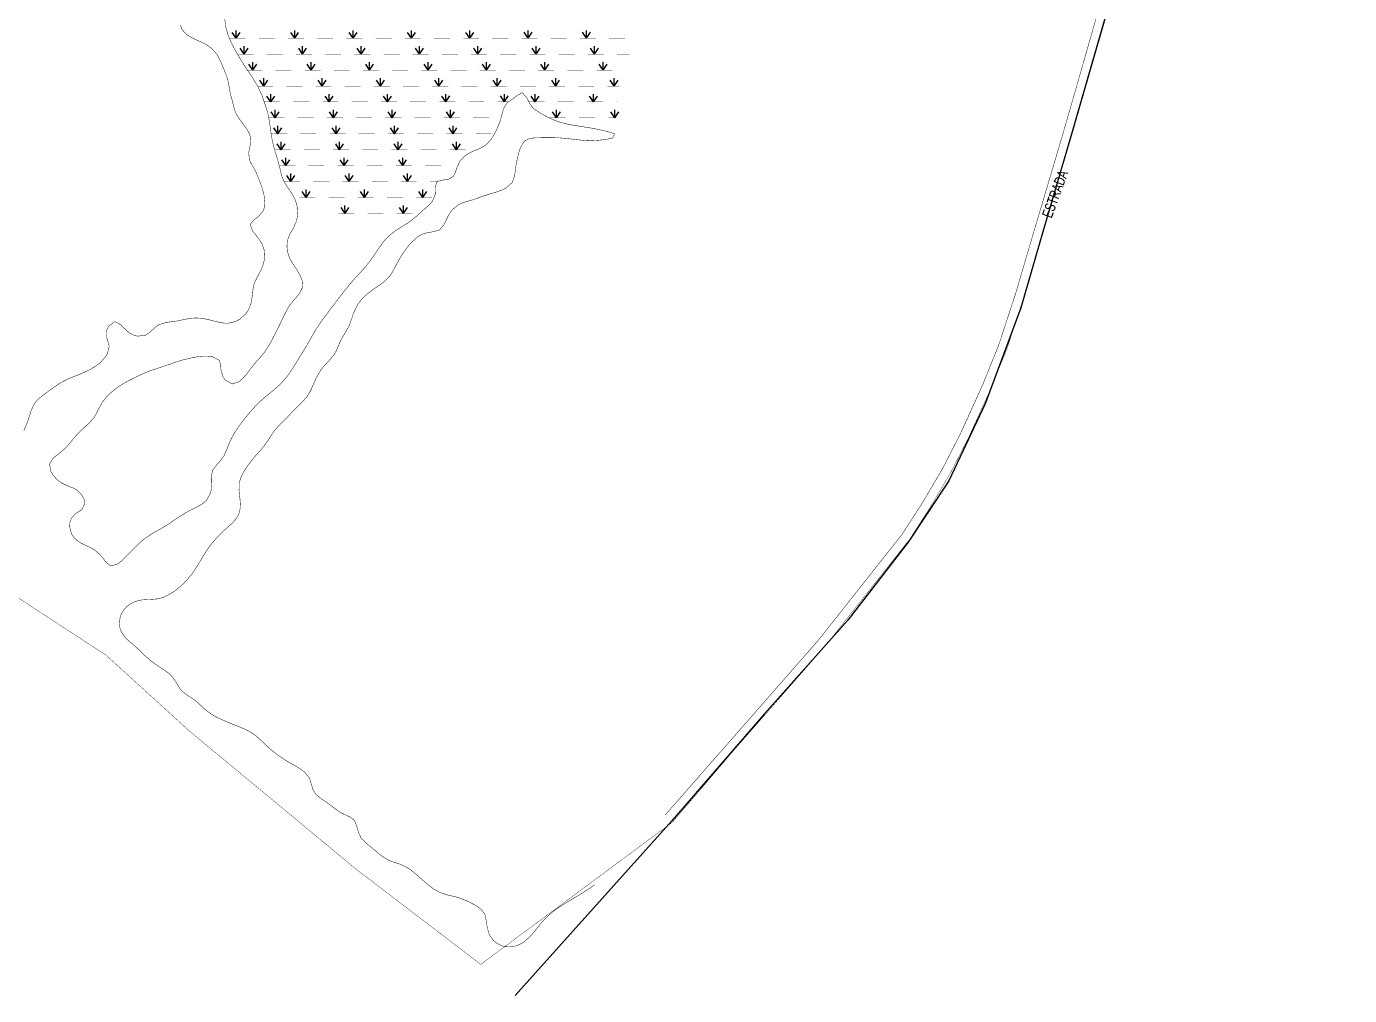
# Model space of a CAD drawing. Extents: x 205150 to 206910, y 4858726 to 4860849.
# Drawn here: x 206411.2 to 206909.9, y 4858725.7 to 4859091 of the extents above; entities that cross this region are included whole.
import ezdxf

# ---------------------------------------------------------------- set-up
doc = ezdxf.new("R2010")
doc.units = 0
doc.header["$LTSCALE"] = 1.5
doc.header["$MEASUREMENT"] = 0
for name, color, linetype in [('HD-ALAGADO-BREJO', 170, 'CONTINUOUS'), ('HD-CURSO-PERENE', 170, 'CONTINUOUS'), ('LM-LIM-SETOR-FISCAL', 7, 'CONTINUOUS'), ('SV-EIXO-ROD-ESTR', 7, 'CONTINUOUS'), ('SV-EST-MUNIC-PAV', 20, 'CONTINUOUS'), ('SV-TXT-MUNIC-PAV', 20, 'CONTINUOUS')]:
    doc.layers.add(name, color=color, linetype=linetype)
doc.styles.add('ARIAL', font='ARIAL.TTF')
doc.linetypes.add('Limite', pattern='A,20,-3,[130,ltypeshp.shx,S=6.35,R=0,X=0,Y=0],-3,20', length=46)

# ---------------------------------------------------------------- blocks, each defined once
blk = doc.blocks.new('*X4')
at = {"layer": 'HD-ALAGADO-BREJO', "const_width": 0.13}
for points in [[(206487.827438, 4859086.505369), (206488.827438, 4859086.505406)], [(206488.827438, 4859086.505406), (206493.827438, 4859086.505594)], [(206498.827438, 4859086.505781), (206504.827438, 4859086.506007)], [(206509.827438, 4859086.506194), (206510.827438, 4859086.506232)], [(206510.827438, 4859086.506232), (206515.827438, 4859086.50642)], [(206520.827438, 4859086.506607), (206526.827438, 4859086.506833)], [(206531.827438, 4859086.50702), (206532.827438, 4859086.507058)], [(206532.827438, 4859086.507058), (206537.827438, 4859086.507246)], [(206542.827438, 4859086.507433), (206548.827438, 4859086.507659)], [(206553.827438, 4859086.507846), (206554.827438, 4859086.507884)], [(206554.827438, 4859086.507884), (206559.827438, 4859086.508071)], [(206564.827438, 4859086.508259), (206570.827438, 4859086.508484)], [(206575.827438, 4859086.508672), (206576.827438, 4859086.50871)], [(206576.827438, 4859086.50871), (206581.827438, 4859086.508897)], [(206586.827438, 4859086.509085), (206592.827438, 4859086.50931)], [(206597.827438, 4859086.509498), (206598.827438, 4859086.509536)], [(206598.827438, 4859086.509536), (206603.827438, 4859086.509723)], [(206608.827438, 4859086.509911), (206614.827438, 4859086.510136)], [(206619.827438, 4859086.510324), (206620.827438, 4859086.510361)], [(206620.827438, 4859086.510361), (206625.827438, 4859086.510549)], [(206630.827438, 4859086.510737), (206636.827438, 4859086.510962)], [(206490.834495, 4859080.505366), (206491.834495, 4859080.505404)], [(206491.834495, 4859080.505404), (206496.834495, 4859080.505594)], [(206501.834495, 4859080.505785), (206507.834495, 4859080.506014)], [(206512.834495, 4859080.506205), (206513.834495, 4859080.506243)], [(206513.834495, 4859080.506243), (206518.834495, 4859080.506433)], [(206523.834495, 4859080.506624), (206529.834495, 4859080.506853)], [(206534.834495, 4859080.507044), (206535.834495, 4859080.507082)], [(206535.834495, 4859080.507082), (206540.834495, 4859080.507272)], [(206545.834495, 4859080.507463), (206551.834495, 4859080.507692)], [(206556.834495, 4859080.507883), (206557.834495, 4859080.507921)], [(206557.834495, 4859080.507921), (206562.834495, 4859080.508111)], [(206567.834495, 4859080.508302), (206573.834495, 4859080.508531)], [(206578.834495, 4859080.508721), (206579.834495, 4859080.50876)], [(206579.834495, 4859080.50876), (206584.834495, 4859080.50895)], [(206589.834495, 4859080.509141), (206595.834495, 4859080.50937)], [(206600.834495, 4859080.50956), (206601.834495, 4859080.509599)], [(206601.834495, 4859080.509599), (206606.834495, 4859080.509789)], [(206611.834495, 4859080.50998), (206617.834495, 4859080.510209)], [(206622.834495, 4859080.510399), (206623.834495, 4859080.510438)], [(206623.834495, 4859080.510438), (206628.834495, 4859080.510628)], [(206633.834495, 4859080.510819), (206637.834495, 4859080.510971)], [(206637.834495, 4859080.510971), (206638.519191, 4859080.506842)], [(206494.087235, 4859074.505365), (206495.087235, 4859074.505404)], [(206495.087235, 4859074.505404), (206500.087235, 4859074.505598)], [(206505.087235, 4859074.505792), (206511.087235, 4859074.506025)], [(206516.087235, 4859074.506219), (206517.087235, 4859074.506257)], [(206517.087235, 4859074.506257), (206522.087235, 4859074.506451)], [(206527.087235, 4859074.506645), (206533.087235, 4859074.506878)], [(206538.087235, 4859074.507072), (206539.087235, 4859074.507111)], [(206539.087235, 4859074.507111), (206544.087235, 4859074.507305)], [(206549.087235, 4859074.507499), (206555.087235, 4859074.507732)], [(206560.087235, 4859074.507925), (206561.087235, 4859074.507964)], [(206561.087235, 4859074.507964), (206566.087235, 4859074.508158)], [(206571.087235, 4859074.508352), (206577.087235, 4859074.508585)], [(206582.087235, 4859074.508779), (206583.087235, 4859074.508818)], [(206583.087235, 4859074.508818), (206588.087235, 4859074.509012)], [(206593.087235, 4859074.509206), (206599.087235, 4859074.509438)], [(206604.087235, 4859074.509632), (206605.087235, 4859074.509671)], [(206605.087235, 4859074.509671), (206610.087235, 4859074.509865)], [(206615.087235, 4859074.510059), (206621.087235, 4859074.510292)], [(206626.087235, 4859074.510486), (206627.087235, 4859074.510525)], [(206627.087235, 4859074.510525), (206632.087235, 4859074.510719)], [(206498.192376, 4859068.505373), (206499.192376, 4859068.505413)], [(206499.192376, 4859068.505413), (206504.192376, 4859068.505611)], [(206509.192376, 4859068.505808), (206515.192376, 4859068.506046)], [(206520.192376, 4859068.506244), (206521.192376, 4859068.506283)], [(206521.192376, 4859068.506283), (206526.192376, 4859068.506481)], [(206531.192376, 4859068.506679), (206537.192376, 4859068.506916)], [(206542.192376, 4859068.507114), (206543.192376, 4859068.507153)], [(206543.192376, 4859068.507153), (206548.192376, 4859068.507351)], [(206553.192376, 4859068.507549), (206559.192376, 4859068.507786)], [(206564.192376, 4859068.507984), (206565.192376, 4859068.508024)], [(206565.192376, 4859068.508024), (206570.192376, 4859068.508222)], [(206575.192376, 4859068.508419), (206581.192376, 4859068.508657)], [(206586.192376, 4859068.508855), (206587.192376, 4859068.508894)], [(206587.192376, 4859068.508894), (206592.192376, 4859068.509092)], [(206597.192376, 4859068.50929), (206603.192376, 4859068.509527)], [(206608.192376, 4859068.509725), (206609.192376, 4859068.509765)], [(206609.192376, 4859068.509765), (206614.192376, 4859068.509962)], [(206619.192376, 4859068.51016), (206625.192376, 4859068.510398)], [(206630.192376, 4859068.510595), (206631.192376, 4859068.510635)], [(206631.192376, 4859068.510635), (206634.192376, 4859068.510754)], [(206634.192376, 4859068.510754), (206634.697458, 4859068.506738)], [(206500.842802, 4859062.505367), (206501.842802, 4859062.505414)], [(206501.842802, 4859062.505414), (206506.842802, 4859062.505653)], [(206511.842802, 4859062.505892), (206517.842802, 4859062.506178)], [(206522.842802, 4859062.506417), (206523.842802, 4859062.506464)], [(206523.842802, 4859062.506464), (206528.842802, 4859062.506703)], [(206533.842802, 4859062.506942), (206539.842802, 4859062.507228)], [(206544.842802, 4859062.507467), (206545.842802, 4859062.507514)], [(206545.842802, 4859062.507514), (206550.842802, 4859062.507753)], [(206555.842802, 4859062.507992), (206561.842802, 4859062.508278)], [(206566.842802, 4859062.508517), (206567.842802, 4859062.508564)], [(206567.842802, 4859062.508564), (206572.842802, 4859062.508803)], [(206577.842802, 4859062.509042), (206583.842802, 4859062.509328)], [(206588.842802, 4859062.509567), (206589.842802, 4859062.509614)], [(206589.842802, 4859062.509614), (206591.842802, 4859062.50971)], [(206591.842802, 4859062.50971), (206592.678115, 4859062.506285)], [(206600.479517, 4859062.506363), (206601.479517, 4859062.506441)], [(206601.479517, 4859062.506441), (206606.479517, 4859062.506833)], [(206611.479517, 4859062.507224), (206617.479517, 4859062.507694)], [(206622.479517, 4859062.508086), (206623.479517, 4859062.508164)], [(206623.479517, 4859062.508164), (206628.479517, 4859062.508555)], [(206633.479517, 4859062.508947), (206633.64586, 4859062.506695)], [(206502.507578, 4859056.50535), (206503.507578, 4859056.505399)], [(206503.507578, 4859056.505399), (206508.507578, 4859056.505643)], [(206513.507578, 4859056.505887), (206519.507578, 4859056.50618)], [(206524.507578, 4859056.506424), (206525.507578, 4859056.506473)], [(206525.507578, 4859056.506473), (206530.507578, 4859056.506717)], [(206535.507578, 4859056.506961), (206541.507578, 4859056.507253)], [(206546.507578, 4859056.507497), (206547.507578, 4859056.507546)], [(206547.507578, 4859056.507546), (206552.507578, 4859056.50779)], [(206557.507578, 4859056.508034), (206563.507578, 4859056.508327)], [(206568.507578, 4859056.508571), (206569.507578, 4859056.50862)], [(206569.507578, 4859056.50862), (206574.507578, 4859056.508864)], [(206579.507578, 4859056.509108), (206585.507578, 4859056.5094)], [(206608.476342, 4859056.50641), (206609.476342, 4859056.5065)], [(206609.476342, 4859056.5065), (206614.476342, 4859056.506949)], [(206619.476341, 4859056.507398), (206625.476341, 4859056.507937)], [(206630.476341, 4859056.508386), (206631.476341, 4859056.508475)], [(206631.476341, 4859056.508475), (206633.476341, 4859056.508655)], [(206633.476341, 4859056.508655), (206633.591013, 4859056.506661)], [(206503.499907, 4859050.505327), (206504.499907, 4859050.505377)], [(206504.499907, 4859050.505377), (206509.499907, 4859050.505626)], [(206514.499907, 4859050.505875), (206520.499907, 4859050.506174)], [(206525.499907, 4859050.506422), (206526.499907, 4859050.506472)], [(206526.499907, 4859050.506472), (206531.499907, 4859050.506721)], [(206536.499907, 4859050.50697), (206542.499907, 4859050.507269)], [(206547.499907, 4859050.507518), (206548.499907, 4859050.507567)], [(206548.499907, 4859050.507567), (206553.499907, 4859050.507816)], [(206558.499907, 4859050.508065), (206564.499907, 4859050.508364)], [(206569.499907, 4859050.508613), (206570.499907, 4859050.508663)], [(206570.499907, 4859050.508663), (206575.499907, 4859050.508912)], [(206580.499907, 4859050.509161), (206586.499907, 4859050.509459)], [(206504.780304, 4859044.505307), (206505.780304, 4859044.50536)], [(206505.780304, 4859044.50536), (206510.780304, 4859044.505624)], [(206515.780304, 4859044.505887), (206521.780304, 4859044.506204)], [(206526.780304, 4859044.506468), (206527.780304, 4859044.506521)], [(206527.780304, 4859044.506521), (206532.780304, 4859044.506784)], [(206537.780304, 4859044.507048), (206543.780304, 4859044.507365)], [(206548.780304, 4859044.507629), (206549.780304, 4859044.507681)], [(206549.780304, 4859044.507681), (206554.780304, 4859044.507945)], [(206559.780303, 4859044.508209), (206565.780303, 4859044.508526)], [(206570.780303, 4859044.508789), (206571.780303, 4859044.508842)], [(206571.780303, 4859044.508842), (206576.780303, 4859044.509106)], [(206506.527485, 4859038.505292), (206507.527485, 4859038.505348)], [(206507.527485, 4859038.505348), (206512.527485, 4859038.505629)], [(206517.527485, 4859038.50591), (206523.527485, 4859038.506247)], [(206528.527485, 4859038.506528), (206529.527485, 4859038.506584)], [(206529.527485, 4859038.506584), (206534.527485, 4859038.506865)], [(206539.527485, 4859038.507146), (206545.527485, 4859038.507483)], [(206550.527485, 4859038.507764), (206551.527485, 4859038.50782)], [(206551.527485, 4859038.50782), (206556.527485, 4859038.508101)], [(206561.527485, 4859038.508382), (206567.527485, 4859038.508719)], [(206508.332912, 4859032.505277), (206509.332912, 4859032.505336)], [(206509.332912, 4859032.505336), (206514.332912, 4859032.505635)], [(206519.332912, 4859032.505933), (206525.332912, 4859032.506292)], [(206530.332912, 4859032.50659), (206531.332912, 4859032.50665)], [(206531.332912, 4859032.50665), (206536.332912, 4859032.506949)], [(206541.332912, 4859032.507247), (206547.332912, 4859032.507606)], [(206552.332912, 4859032.507904), (206553.332912, 4859032.507964)], [(206553.332912, 4859032.507964), (206558.332912, 4859032.508262)], [(206563.332912, 4859032.508561), (206565.332912, 4859032.50868)], [(206565.332912, 4859032.50868), (206566.034709, 4859032.505854)], [(206514.122969, 4859026.505301), (206515.122969, 4859026.505365)], [(206515.122969, 4859026.505365), (206520.122969, 4859026.505684)], [(206525.122969, 4859026.506003), (206531.122969, 4859026.506386)], [(206536.122969, 4859026.506705), (206537.122969, 4859026.506769)], [(206537.122969, 4859026.506769), (206542.122969, 4859026.507088)], [(206547.122969, 4859026.507407), (206553.122969, 4859026.507789)], [(206558.122969, 4859026.508108), (206559.122969, 4859026.508172)], [(206559.122969, 4859026.508172), (206564.122969, 4859026.508491)], [(206528.793765, 4859020.505415), (206529.793765, 4859020.505497)], [(206529.793765, 4859020.505497), (206534.793765, 4859020.505904)], [(206539.793765, 4859020.506312), (206545.793765, 4859020.506801)], [(206550.793765, 4859020.507209), (206551.793765, 4859020.50729)], [(206551.793765, 4859020.50729), (206556.793765, 4859020.507698)]]:
    blk.add_lwpolyline(points, dxfattribs=at)
at = {"layer": 'HD-ALAGADO-BREJO'}
for points in [[(206490.327438, 4859086.505462), (206488.827354, 4859088.755406)], [(206490.327438, 4859086.505462), (206490.327326, 4859089.505462)], [(206490.327438, 4859086.505462), (206491.827354, 4859088.755519)], [(206512.327438, 4859086.506288), (206510.827354, 4859088.756232)], [(206512.327438, 4859086.506288), (206512.327326, 4859089.506288)], [(206512.327438, 4859086.506288), (206513.827354, 4859088.756345)], [(206534.327438, 4859086.507114), (206532.827354, 4859088.757058)], [(206534.327438, 4859086.507114), (206534.327326, 4859089.507114)], [(206534.327438, 4859086.507114), (206535.827354, 4859088.75717)], [(206556.327438, 4859086.50794), (206554.827354, 4859088.757884)], [(206556.327438, 4859086.50794), (206556.327326, 4859089.50794)], [(206556.327438, 4859086.50794), (206557.827354, 4859088.757996)], [(206578.327438, 4859086.508766), (206576.827354, 4859088.75871)], [(206578.327438, 4859086.508766), (206578.327326, 4859089.508766)], [(206578.327438, 4859086.508766), (206579.827354, 4859088.758822)], [(206600.327438, 4859086.509592), (206598.827354, 4859088.759536)], [(206600.327438, 4859086.509592), (206600.327326, 4859089.509592)], [(206600.327438, 4859086.509592), (206601.827354, 4859088.759648)], [(206622.327438, 4859086.510418), (206620.827354, 4859088.760361)], [(206622.327438, 4859086.510418), (206622.327326, 4859089.510418)], [(206622.327438, 4859086.510418), (206623.827354, 4859088.760474)], [(206493.334495, 4859080.505461), (206491.834409, 4859082.755404)], [(206493.334495, 4859080.505461), (206493.33438, 4859083.505461)], [(206493.334495, 4859080.505461), (206494.834409, 4859082.755518)], [(206515.334495, 4859080.5063), (206513.834409, 4859082.756243)], [(206515.334495, 4859080.5063), (206515.33438, 4859083.5063)], [(206515.334495, 4859080.5063), (206516.834409, 4859082.756357)], [(206537.334495, 4859080.507139), (206535.834409, 4859082.757082)], [(206537.334495, 4859080.507139), (206537.33438, 4859083.507139)], [(206537.334495, 4859080.507139), (206538.834409, 4859082.757196)], [(206559.334495, 4859080.507978), (206557.834409, 4859082.757921)], [(206559.334495, 4859080.507978), (206559.33438, 4859083.507978)], [(206559.334495, 4859080.507978), (206560.834409, 4859082.758035)], [(206581.334495, 4859080.508817), (206579.834409, 4859082.75876)], [(206581.334495, 4859080.508817), (206581.33438, 4859083.508817)], [(206581.334495, 4859080.508817), (206582.834409, 4859082.758874)], [(206603.334495, 4859080.509656), (206601.834409, 4859082.759599)], [(206603.334495, 4859080.509656), (206603.33438, 4859083.509656)], [(206603.334495, 4859080.509656), (206604.834409, 4859082.759713)], [(206625.334495, 4859080.510495), (206623.834409, 4859082.760438)], [(206625.334495, 4859080.510495), (206625.33438, 4859083.510495)], [(206625.334495, 4859080.510495), (206626.834409, 4859082.760552)], [(206496.587235, 4859074.505462), (206495.087148, 4859076.755404)], [(206496.587235, 4859074.505462), (206496.587119, 4859077.505462)], [(206496.587235, 4859074.505462), (206498.087148, 4859076.75552)], [(206518.587235, 4859074.506316), (206517.087148, 4859076.756257)], [(206518.587235, 4859074.506316), (206518.587119, 4859077.506316)], [(206518.587235, 4859074.506316), (206520.087148, 4859076.756374)], [(206540.587235, 4859074.507169), (206539.087148, 4859076.757111)], [(206540.587235, 4859074.507169), (206540.587119, 4859077.507169)], [(206540.587235, 4859074.507169), (206542.087148, 4859076.757227)], [(206562.587235, 4859074.508022), (206561.087148, 4859076.757964)], [(206562.587235, 4859074.508022), (206562.587119, 4859077.508022)], [(206562.587235, 4859074.508022), (206564.087148, 4859076.758081)], [(206584.587235, 4859074.508876), (206583.087148, 4859076.758818)], [(206584.587235, 4859074.508876), (206584.587119, 4859077.508876)], [(206584.587235, 4859074.508876), (206586.087148, 4859076.758934)], [(206606.587235, 4859074.509729), (206605.087148, 4859076.759671)], [(206606.587235, 4859074.509729), (206606.587119, 4859077.509729)], [(206606.587235, 4859074.509729), (206608.087148, 4859076.759788)], [(206628.587235, 4859074.510583), (206627.087148, 4859076.760525)], [(206628.587235, 4859074.510583), (206628.587119, 4859077.510583)], [(206628.587235, 4859074.510583), (206630.087148, 4859076.760641)], [(206500.692376, 4859068.505472), (206499.192287, 4859070.755413)], [(206500.692376, 4859068.505472), (206500.692258, 4859071.505472)], [(206500.692376, 4859068.505472), (206502.192287, 4859070.755531)], [(206522.692376, 4859068.506342), (206521.192287, 4859070.756283)], [(206522.692376, 4859068.506342), (206522.692258, 4859071.506342)], [(206522.692376, 4859068.506342), (206524.192287, 4859070.756402)], [(206544.692376, 4859068.507213), (206543.192287, 4859070.757153)], [(206544.692376, 4859068.507213), (206544.692258, 4859071.507213)], [(206544.692376, 4859068.507213), (206546.192287, 4859070.757272)], [(206566.692376, 4859068.508083), (206565.192287, 4859070.758024)], [(206566.692376, 4859068.508083), (206566.692258, 4859071.508083)], [(206566.692376, 4859068.508083), (206568.192287, 4859070.758143)], [(206588.692376, 4859068.508954), (206587.192287, 4859070.758894)], [(206588.692376, 4859068.508954), (206588.692258, 4859071.508954)], [(206588.692376, 4859068.508954), (206590.192287, 4859070.759013)], [(206610.692376, 4859068.509824), (206609.192287, 4859070.759765)], [(206610.692376, 4859068.509824), (206610.692258, 4859071.509824)], [(206610.692376, 4859068.509824), (206612.192287, 4859070.759883)], [(206632.692376, 4859068.510694), (206631.192287, 4859070.760635)], [(206632.692376, 4859068.510694), (206632.692258, 4859071.510694)], [(206632.692376, 4859068.510694), (206634.192287, 4859070.760754)], [(206503.342802, 4859062.505486), (206503.342659, 4859065.505486)], [(206525.342802, 4859062.506536), (206525.342659, 4859065.506536)], [(206547.342802, 4859062.507586), (206547.342659, 4859065.507586)], [(206569.342802, 4859062.508636), (206569.342659, 4859065.508636)], [(206591.342802, 4859062.509686), (206591.342659, 4859065.509686)], [(206602.979517, 4859062.506559), (206602.979282, 4859065.506559)], [(206624.979517, 4859062.508281), (206624.979282, 4859065.508281)], [(206503.342802, 4859062.505486), (206501.842695, 4859064.755414)], [(206503.342802, 4859062.505486), (206504.842695, 4859064.755558)], [(206525.342802, 4859062.506536), (206523.842695, 4859064.756464)], [(206525.342802, 4859062.506536), (206526.842695, 4859064.756608)], [(206547.342802, 4859062.507586), (206545.842695, 4859064.757514)], [(206547.342802, 4859062.507586), (206548.842695, 4859064.757658)], [(206569.342802, 4859062.508636), (206567.842695, 4859064.758564)], [(206569.342802, 4859062.508636), (206570.842695, 4859064.758708)], [(206591.342802, 4859062.509686), (206589.842695, 4859064.759614)], [(206591.342802, 4859062.509686), (206592.842695, 4859064.759758)], [(206602.979517, 4859062.506559), (206601.479341, 4859064.756441)], [(206602.979517, 4859062.506559), (206604.479341, 4859064.756676)], [(206624.979517, 4859062.508281), (206623.479341, 4859064.758164)], [(206624.979517, 4859062.508281), (206626.479341, 4859064.758399)], [(206505.007578, 4859056.505472), (206503.507468, 4859058.755399)], [(206505.007578, 4859056.505472), (206505.007432, 4859059.505472)], [(206505.007578, 4859056.505472), (206506.507468, 4859058.755546)], [(206527.007578, 4859056.506546), (206525.507468, 4859058.756473)], [(206527.007578, 4859056.506546), (206527.007432, 4859059.506546)], [(206527.007578, 4859056.506546), (206528.507468, 4859058.756619)], [(206549.007578, 4859056.507619), (206547.507468, 4859058.757546)], [(206549.007578, 4859056.507619), (206549.007432, 4859059.507619)], [(206549.007578, 4859056.507619), (206550.507468, 4859058.757693)], [(206571.007578, 4859056.508693), (206569.507468, 4859058.75862)], [(206571.007578, 4859056.508693), (206571.007432, 4859059.508693)], [(206571.007578, 4859056.508693), (206572.507468, 4859058.758766)], [(206610.976342, 4859056.506635), (206609.476139, 4859058.7565)], [(206610.976342, 4859056.506635), (206610.976072, 4859059.506635)], [(206610.976342, 4859056.506635), (206612.476139, 4859058.756769)], [(206632.976341, 4859056.50861), (206631.476139, 4859058.758475)], [(206632.976341, 4859056.50861), (206632.976072, 4859059.50861)], [(206632.976341, 4859056.50861), (206634.476139, 4859058.758745)], [(206505.999907, 4859050.505452), (206504.499795, 4859052.755377)], [(206505.999907, 4859050.505452), (206505.999758, 4859053.505452)], [(206505.999907, 4859050.505452), (206507.499795, 4859052.755526)], [(206527.999907, 4859050.506547), (206526.499795, 4859052.756472)], [(206527.999907, 4859050.506547), (206527.999758, 4859053.506547)], [(206527.999907, 4859050.506547), (206529.499795, 4859052.756622)], [(206549.999907, 4859050.507642), (206548.499795, 4859052.757567)], [(206549.999907, 4859050.507642), (206549.999758, 4859053.507642)], [(206549.999907, 4859050.507642), (206551.499795, 4859052.757717)], [(206571.999907, 4859050.508737), (206570.499795, 4859052.758663)], [(206571.999907, 4859050.508737), (206571.999758, 4859053.508737)], [(206571.999907, 4859050.508737), (206573.499795, 4859052.758812)], [(206507.280304, 4859044.505439), (206505.780185, 4859046.75536)], [(206507.280304, 4859044.505439), (206507.280145, 4859047.505439)], [(206507.280304, 4859044.505439), (206508.780185, 4859046.755518)], [(206529.280304, 4859044.5066), (206527.780185, 4859046.756521)], [(206529.280304, 4859044.5066), (206529.280145, 4859047.5066)], [(206529.280304, 4859044.5066), (206530.780185, 4859046.756679)], [(206551.280304, 4859044.507761), (206549.780185, 4859046.757681)], [(206551.280304, 4859044.507761), (206551.280145, 4859047.507761)], [(206551.280304, 4859044.507761), (206552.780185, 4859046.75784)], [(206573.280303, 4859044.508921), (206571.780185, 4859046.758842)], [(206573.280303, 4859044.508921), (206573.280145, 4859047.508921)], [(206573.280303, 4859044.508921), (206574.780185, 4859046.759)], [(206509.027485, 4859038.505432), (206507.527359, 4859040.755348)], [(206509.027485, 4859038.505432), (206509.027317, 4859041.505432)], [(206509.027485, 4859038.505432), (206510.527359, 4859040.755516)], [(206531.027485, 4859038.506668), (206529.527359, 4859040.756584)], [(206531.027485, 4859038.506668), (206531.027317, 4859041.506668)], [(206531.027485, 4859038.506668), (206532.527359, 4859040.756752)], [(206553.027485, 4859038.507904), (206551.527359, 4859040.75782)], [(206553.027485, 4859038.507904), (206553.027317, 4859041.507904)], [(206553.027485, 4859038.507904), (206554.527359, 4859040.757988)], [(206510.832912, 4859032.505426), (206510.832733, 4859035.505426)], [(206532.832912, 4859032.50674), (206532.832733, 4859035.50674)], [(206554.832912, 4859032.508053), (206554.832732, 4859035.508053)], [(206510.832912, 4859032.505426), (206509.332777, 4859034.755336)], [(206510.832912, 4859032.505426), (206512.332777, 4859034.755515)], [(206532.832912, 4859032.50674), (206531.332777, 4859034.75665)], [(206532.832912, 4859032.50674), (206534.332777, 4859034.756829)], [(206554.832912, 4859032.508053), (206553.332777, 4859034.757964)], [(206554.832912, 4859032.508053), (206556.332777, 4859034.758143)], [(206516.622969, 4859026.505461), (206515.122825, 4859028.755365)], [(206516.622969, 4859026.505461), (206516.622777, 4859029.505461)], [(206516.622969, 4859026.505461), (206518.122825, 4859028.755557)], [(206538.622969, 4859026.506864), (206537.122825, 4859028.756769)], [(206538.622969, 4859026.506864), (206538.622777, 4859029.506864)], [(206538.622969, 4859026.506864), (206540.122825, 4859028.75696)], [(206560.622969, 4859026.508268), (206559.122825, 4859028.758172)], [(206560.622969, 4859026.508268), (206560.622777, 4859029.508268)], [(206560.622969, 4859026.508268), (206562.122825, 4859028.758364)], [(206531.293765, 4859020.505619), (206529.793582, 4859022.755497)], [(206531.293765, 4859020.505619), (206531.293521, 4859023.505619)], [(206531.293765, 4859020.505619), (206532.793582, 4859022.755741)], [(206553.293765, 4859020.507413), (206551.793582, 4859022.75729)], [(206553.293765, 4859020.507413), (206553.29352, 4859023.507413)], [(206553.293765, 4859020.507413), (206554.793582, 4859022.757535)]]:
    blk.add_lwpolyline(points, dxfattribs=at)

msp = doc.modelspace()

# ---------------------------------------------------------------- linework, layer by layer
at = {"layer": 'HD-CURSO-PERENE', "const_width": 0.18, "flags": 128}
for points in [[(206469.33, 4859091.48), (206469.92, 4859089.76), (206471.78, 4859087.74), (206474.45, 4859086.27), (206475.93, 4859085.62), (206477.42, 4859084.96), (206478.79, 4859084.26), (206480.1, 4859083.42), (206481.28, 4859082.46), (206483.09, 4859080.35), (206484.47, 4859077.7), (206485.05, 4859076.3), (206485.83, 4859074.42), (206486.39, 4859073.03), (206487.11, 4859070.83), (206487.69, 4859067.89), (206487.94, 4859066.41), (206488.28, 4859064.84), (206488.83, 4859062.92), (206489.19, 4859061.45), (206489.56, 4859059.98), (206490.16, 4859058.25), (206491.71, 4859055.75), (206492.64, 4859054.55), (206494.32, 4859052.25), (206495.08, 4859050.89), (206495.61, 4859049.48), (206495.84, 4859047.86), (206495.31, 4859044.87), (206495.01, 4859043.39), (206495.26, 4859040.83), (206495.88, 4859039.46), (206496.64, 4859038.1), (206497.87, 4859035.79), (206498.47, 4859034.42), (206499.51, 4859031.63), (206500.03, 4859030.12), (206500.81, 4859027.23), (206501.11, 4859024.39), (206500.96, 4859022.85), (206500.49, 4859021.4), (206498.5, 4859019.17), (206497.13, 4859018.19), (206495.53, 4859016.36), (206496.48, 4859013.87), (206497.57, 4859012.51), (206499.23, 4859010.34), (206500.02, 4859009.01), (206500.95, 4859006.29), (206501.06, 4859004.35), (206500.88, 4859002.86), (206500.51, 4859001.37), (206499.97, 4858999.91), (206498.99, 4858997.92), (206498.25, 4858996.59), (206497.02, 4858993.91), (206496.66, 4858992.27), (206496.35, 4858989.27), (206495.85, 4858986.53), (206495.33, 4858985.08), (206494.64, 4858983.72), (206493.77, 4858982.48), (206491.6, 4858980.58), (206490.23, 4858979.87), (206488.78, 4858979.38), (206487.29, 4858979.13), (206485.61, 4858979.15), (206482.67, 4858979.72), (206481.2, 4858980.12), (206479.72, 4858980.5), (206478.09, 4858980.82), (206476.58, 4858981.01), (206475.09, 4858981.08), (206473.57, 4858981.01), (206470.64, 4858980.51), (206469.18, 4858980.18), (206467.69, 4858979.89), (206465.55, 4858979.6), (206464.03, 4858979.42), (206461.2, 4858978.57), (206459.88, 4858977.66), (206458.75, 4858976.62), (206457.61, 4858975.59), (206456, 4858974.55), (206453.1, 4858974.23), (206451.57, 4858974.65), (206450.09, 4858975.42), (206448.01, 4858977.27), (206446.84, 4858978.5), (206444.54, 4858979.72), (206442.21, 4858977.96), (206441.45, 4858976.4), (206441.4, 4858973.84), (206441.9, 4858972.39), (206442.45, 4858970.34), (206441.69, 4858967.5), (206440.81, 4858966.17), (206439.23, 4858964.43), (206438.07, 4858963.45), (206435.57, 4858961.82), (206434.11, 4858961.08), (206431.37, 4858959.89), (206429.97, 4858959.34), (206428.58, 4858958.77), (206426.32, 4858957.78), (206424.97, 4858957.11), (206423.22, 4858956.1), (206420.77, 4858954.4), (206419.56, 4858953.5), (206417.58, 4858952.03), (206416.38, 4858951.08), (206415.27, 4858950.06), (206414.26, 4858948.83), (206412.99, 4858946.16), (206412.53, 4858944.71), (206412.08, 4858943.25), (206411.43, 4858941.38), (206410.27, 4858938.62)], [(206485.97, 4859093.74), (206486.31, 4859091.05), (206487.09, 4859088.16), (206487.62, 4859086.75), (206488.82, 4859084.11), (206489.51, 4859082.78), (206490.98, 4859080.16), (206492.12, 4859078.26), (206492.92, 4859076.99), (206493.72, 4859075.72), (206495.25, 4859073.43), (206496.91, 4859070.93), (206498.27, 4859068.65), (206498.97, 4859067.32), (206499.6, 4859065.95), (206500.16, 4859064.56), (206500.67, 4859063.04), (206501.14, 4859061.61), (206501.62, 4859060.19), (206502.27, 4859057.99), (206502.84, 4859055.05), (206503.04, 4859053.56), (206503.24, 4859052.07), (206503.52, 4859050.11), (206503.77, 4859048.63), (206504.32, 4859046.1), (206505.14, 4859043.23), (206506.02, 4859040.35), (206506.77, 4859037.45), (206507.12, 4859035.97), (206507.52, 4859034.52), (206508.28, 4859032.58), (206509.84, 4859030.04), (206510.71, 4859028.81), (206511.53, 4859027.54), (206512.42, 4859025.82), (206512.94, 4859024.4), (206513.29, 4859022.93), (206513.45, 4859020.42), (206513.28, 4859018.91), (206512.92, 4859017.44), (206511.88, 4859015.06), (206511.13, 4859013.74), (206510.42, 4859012.42), (206509.8, 4859010.87), (206509.49, 4859009.39), (206509.43, 4859007.86), (206509.59, 4859006.33), (206509.96, 4859004.85), (206510.74, 4859003.03), (206512.31, 4859000.52), (206513.16, 4858999.25), (206514.59, 4858996.68), (206515.14, 4858995.2), (206515.33, 4858992.76), (206514.08, 4858990.2), (206513.08, 4858989.01), (206512, 4858987.83), (206510.38, 4858985.77), (206509.59, 4858984.48), (206508.23, 4858981.83), (206507.04, 4858979.31), (206505.72, 4858976.62), (206505.05, 4858975.27), (206503.87, 4858972.97), (206503.16, 4858971.65), (206502.41, 4858970.35), (206500.72, 4858967.87), (206499.68, 4858966.6), (206498.67, 4858965.47), (206497.67, 4858964.35), (206495.9, 4858962.15), (206494.09, 4858959.76), (206492.5, 4858958.02), (206491.23, 4858957), (206488.73, 4858956.21), (206486.17, 4858957.65), (206485.23, 4858959.03), (206484.52, 4858961.81), (206484.41, 4858963.38), (206483.87, 4858965.16), (206481.35, 4858966.47), (206479.68, 4858966.68), (206477.41, 4858966.67), (206475.92, 4858966.5), (206473.26, 4858965.99), (206470.35, 4858965.3), (206468.9, 4858964.89), (206466.94, 4858964.26), (206464.12, 4858963.26), (206461.87, 4858962.5), (206460.44, 4858962.04), (206459.01, 4858961.57), (206457.57, 4858961.05), (206454.81, 4858959.89), (206453.45, 4858959.25), (206451.34, 4858958.23), (206450, 4858957.56), (206447.97, 4858956.44), (206446.69, 4858955.66), (206445.44, 4858954.82), (206444.24, 4858953.92), (206443.09, 4858952.95), (206441.56, 4858951.45), (206440.59, 4858950.3), (206439.71, 4858949.08), (206438.39, 4858946.67), (206437.74, 4858945.31), (206436.73, 4858943.54), (206434.75, 4858941.33), (206433.62, 4858940.33), (206432.48, 4858939.32), (206430.83, 4858937.7), (206429.82, 4858936.58), (206428.44, 4858934.93), (206426.54, 4858932.68), (206425.47, 4858931.6), (206423.49, 4858929.97), (206422.19, 4858928.97), (206421.04, 4858927.92), (206419.95, 4858925.97), (206420.49, 4858923.12), (206421.34, 4858921.72), (206423.14, 4858919.81), (206424.37, 4858918.94), (206426.3, 4858917.98), (206429.06, 4858916.89), (206430.38, 4858916.13), (206432.09, 4858914.36), (206432.9, 4858912.86), (206433.28, 4858911.33), (206432.16, 4858908.88), (206430.87, 4858908.04), (206429.52, 4858907.16), (206428.1, 4858905.44), (206427.62, 4858903.97), (206427.52, 4858902.39), (206428.23, 4858899.73), (206429.05, 4858898.44), (206430.1, 4858897.35), (206431.77, 4858896.2), (206433.13, 4858895.54), (206434.5, 4858894.93), (206436.59, 4858893.86), (206438.94, 4858891.97), (206440.34, 4858890.22), (206441.33, 4858888.91), (206443.07, 4858887.59), (206445.62, 4858888.35), (206446.95, 4858889.4), (206448.23, 4858890.6), (206449.58, 4858891.96), (206450.63, 4858893.04), (206452.65, 4858895.09), (206453.8, 4858896.18), (206454.93, 4858897.17), (206456.11, 4858898.12), (206458.21, 4858899.54), (206459.5, 4858900.29), (206462.12, 4858901.74), (206464.07, 4858902.94), (206465.32, 4858903.77), (206466.56, 4858904.61), (206468.5, 4858905.92), (206471.03, 4858907.51), (206472.34, 4858908.25), (206474.9, 4858909.55), (206476.27, 4858910.25), (206477.56, 4858911.03), (206479.12, 4858912.39), (206480.55, 4858914.98), (206480.93, 4858916.48), (206481.09, 4858918.05), (206481.05, 4858919.96), (206481, 4858921.5), (206481.33, 4858923.53), (206483.05, 4858925.89), (206484.14, 4858927), (206485.74, 4858929.2), (206486.91, 4858931.97), (206487.95, 4858934.54), (206488.61, 4858935.89), (206489.33, 4858937.21), (206490.11, 4858938.5), (206491.28, 4858940.25), (206493.08, 4858942.65), (206494.02, 4858943.82), (206494.99, 4858944.97), (206496.06, 4858946.21), (206497.06, 4858947.32), (206498.09, 4858948.41), (206499.16, 4858949.47), (206500.65, 4858950.84), (206502.97, 4858952.74), (206504.14, 4858953.68), (206505.29, 4858954.64), (206507.07, 4858956.3), (206508.1, 4858957.4), (206509.07, 4858958.55), (206509.99, 4858959.74), (206510.9, 4858961.04), (206512.52, 4858963.57), (206513.29, 4858964.85), (206514.07, 4858966.14), (206515.09, 4858967.8), (206515.88, 4858969.07), (206517.29, 4858971.41), (206518.03, 4858972.71), (206518.77, 4858974.02), (206519.51, 4858975.33), (206520.33, 4858976.7), (206521.99, 4858979.2), (206522.86, 4858980.42), (206523.75, 4858981.63), (206524.95, 4858983.25), (206525.85, 4858984.46), (206527.51, 4858986.65), (206529.34, 4858989.03), (206530.26, 4858990.21), (206531.73, 4858992.07), (206532.67, 4858993.24), (206533.62, 4858994.4), (206534.74, 4858995.69), (206535.75, 4858996.8), (206536.77, 4858997.9), (206537.78, 4858999), (206538.79, 4859000.14), (206540.67, 4859002.48), (206541.55, 4859003.69), (206542.41, 4859004.93), (206543.31, 4859006.3), (206544.13, 4859007.55), (206545.91, 4859009.97), (206546.98, 4859011.15), (206548.06, 4859012.19), (206549.22, 4859013.15), (206550.43, 4859014.05), (206552.39, 4859015.31), (206553.68, 4859016.08), (206555.88, 4859017.51), (206558.17, 4859019.39), (206559.28, 4859020.4), (206560.41, 4859021.42), (206562.05, 4859022.84), (206563.2, 4859023.88), (206564.2, 4859025.02), (206565.3, 4859027.54), (206565.41, 4859029.22), (206565.44, 4859030.87), (206566.04, 4859032.55), (206568.85, 4859033.2), (206570.48, 4859033.41), (206572.2, 4859034.58), (206572.86, 4859035.93), (206573.37, 4859037.48), (206574.57, 4859040.09), (206575.51, 4859041.28), (206576.63, 4859042.29), (206577.89, 4859043.13), (206579.59, 4859043.96), (206581, 4859044.53), (206582.39, 4859045.12), (206584.52, 4859046.38), (206586.49, 4859048.61), (206587.3, 4859049.92), (206588.41, 4859052.01), (206589.58, 4859054.75), (206590.4, 4859057.6), (206590.81, 4859059.15), (206591.33, 4859060.59), (206592.57, 4859062.4), (206595.01, 4859064), (206596.35, 4859065.09), (206598.08, 4859066.02), (206599.81, 4859064.06), (206600.61, 4859062.42), (206601.91, 4859060.53), (206603.02, 4859059.51), (206605.48, 4859057.99), (206608.12, 4859056.58), (206609.48, 4859055.93), (206611.92, 4859055), (206614.82, 4859054.24), (206616.99, 4859053.81), (206618.5, 4859053.55), (206619.99, 4859053.32), (206622.2, 4859052.98), (206624.9, 4859052.53), (206627.86, 4859051.92), (206629.36, 4859051.56), (206631.26, 4859051.06), (206632.94, 4859050.5), (206632.08, 4859048.85), (206630.18, 4859048.5), (206628.3, 4859048.24), (206626.61, 4859048.04), (206623.77, 4859047.88), (206621.88, 4859047.96), (206618.87, 4859048.27), (206617.34, 4859048.45), (206615.68, 4859048.65), (206614.19, 4859048.81), (206611.64, 4859049), (206608.71, 4859049.06), (206605.66, 4859049.03), (206603.62, 4859049.01), (206602.01, 4859048.9), (206600.52, 4859048.6), (206598.91, 4859047.75), (206597.39, 4859045.27), (206596.91, 4859043.75), (206596.34, 4859041.53), (206595.73, 4859038.63), (206595.4, 4859036.06), (206595.18, 4859034.53), (206594.3, 4859032.13), (206592.12, 4859030.15), (206590.72, 4859029.44), (206588.24, 4859028.52), (206585.39, 4859027.67), (206583.31, 4859026.98), (206580.48, 4859025.97), (206579.04, 4859025.51), (206577.51, 4859025.08), (206576.05, 4859024.65), (206574, 4859023.78), (206571.77, 4859021.88), (206570.85, 4859020.66), (206570.05, 4859019.3), (206569.12, 4859017.36), (206568.4, 4859015.96), (206566.87, 4859014.24), (206564.06, 4859013.5), (206562.49, 4859013.29), (206560.48, 4859012.69), (206559.15, 4859011.97), (206557.93, 4859011.08), (206555.83, 4859009.03), (206554.87, 4859007.87), (206553.42, 4859005.87), (206551.83, 4859003.34), (206551.09, 4859002.03), (206549.89, 4858999.73), (206549.17, 4858998.4), (206547.94, 4858996.6), (206545.78, 4858994.56), (206544.55, 4858993.66), (206543.3, 4858992.8), (206541.89, 4858991.83), (206540.68, 4858990.94), (206538.77, 4858989.33), (206537.71, 4858988.25), (206536.75, 4858987.09), (206535.9, 4858985.84), (206534.6, 4858983.14), (206534.12, 4858981.72), (206533.66, 4858980.29), (206532.86, 4858978.2), (206531.42, 4858975.58), (206530.63, 4858974.3), (206529.9, 4858972.98), (206529.16, 4858971.37), (206528.57, 4858969.98), (206527.96, 4858968.61), (206527.2, 4858967.27), (206525.28, 4858964.99), (206524.23, 4858963.9), (206523.21, 4858962.79), (206522.2, 4858961.47), (206520.68, 4858958.88), (206520.02, 4858957.51), (206519.26, 4858955.78), (206518.65, 4858954.39), (206517.98, 4858953.05), (206516.84, 4858951.23), (206514.82, 4858949.03), (206513.73, 4858947.99), (206512.04, 4858946.31), (206509.99, 4858944.12), (206508.02, 4858942.12), (206506.94, 4858941.07), (206505.89, 4858939.99), (206504.6, 4858938.47), (206502.94, 4858935.97), (206502.15, 4858934.7), (206500.65, 4858932.64), (206499.68, 4858931.49), (206498.68, 4858930.37), (206497.68, 4858929.26), (206496.51, 4858927.88), (206494.7, 4858925.49), (206493.85, 4858924.24), (206492.88, 4858922.66), (206492.19, 4858921.3), (206491.44, 4858918.99), (206491.36, 4858916.05), (206491.52, 4858914.54), (206491.7, 4858913), (206491.83, 4858911.23), (206491.81, 4858909.69), (206491.61, 4858908.2), (206491.14, 4858906.77), (206489.45, 4858904.37), (206488.35, 4858903.3), (206487.18, 4858902.28), (206485.57, 4858900.84), (206484.48, 4858899.81), (206482.65, 4858897.91), (206480.74, 4858895.6), (206479.85, 4858894.39), (206479, 4858893.15), (206477.83, 4858891.28), (206476.3, 4858888.7), (206474.76, 4858886.26), (206473.9, 4858885.03), (206472.99, 4858883.83), (206472.04, 4858882.67), (206470.36, 4858880.88), (206468.11, 4858878.9), (206466.9, 4858878), (206465, 4858876.81), (206463.64, 4858876.13), (206462.23, 4858875.58), (206460.63, 4858875.18), (206457.66, 4858874.95), (206456.15, 4858874.91), (206454.64, 4858874.78), (206453.05, 4858874.44), (206451.61, 4858873.93), (206450.26, 4858873.22), (206449.05, 4858872.31), (206447.83, 4858870.94), (206447.05, 4858869.63), (206446.53, 4858868.19), (206446.27, 4858865.66), (206446.5, 4858864.14), (206447, 4858862.7), (206448.41, 4858860.65), (206449.5, 4858859.62), (206450.67, 4858858.64), (206452.52, 4858857.04), (206453.61, 4858856), (206455.75, 4858853.92), (206457.84, 4858852.09), (206460.24, 4858850.3), (206461.49, 4858849.45), (206463.43, 4858848.18), (206464.67, 4858847.3), (206466.35, 4858845.71), (206467.98, 4858843.18), (206468.75, 4858841.88), (206469.76, 4858840.54), (206472.09, 4858838.7), (206473.38, 4858837.9), (206474.64, 4858837.05), (206476.01, 4858835.92), (206477.09, 4858834.88), (206479.01, 4858833.09), (206481.48, 4858831.39), (206482.8, 4858830.66), (206484.9, 4858829.65), (206487.65, 4858828.47), (206490.44, 4858827.36), (206492.09, 4858826.71), (206493.48, 4858826.11), (206494.84, 4858825.46), (206497.02, 4858824.14), (206499.29, 4858822.2), (206500.37, 4858821.15), (206502.53, 4858819.11), (206503.67, 4858818.13), (206505.76, 4858816.48), (206508.19, 4858814.78), (206509.46, 4858813.98), (206510.78, 4858813.2), (206512.29, 4858812.37), (206513.67, 4858811.59), (206514.99, 4858810.75), (206516.18, 4858809.82), (206517.93, 4858807.56), (206518.79, 4858804.66), (206519.24, 4858803.23), (206520.4, 4858801.41), (206522.77, 4858799.53), (206524.08, 4858798.68), (206525.91, 4858797.37), (206528.26, 4858795.55), (206529.52, 4858794.72), (206531.57, 4858793.72), (206533, 4858793.06), (206534.93, 4858791.58), (206535.96, 4858788.84), (206536.32, 4858787.32), (206537.36, 4858785.06), (206539.46, 4858782.91), (206540.67, 4858781.95), (206542.8, 4858780.21), (206543.96, 4858779.22), (206545.13, 4858778.27), (206547.62, 4858776.7), (206549.19, 4858776.08), (206550.63, 4858775.63), (206552.07, 4858775.17), (206554.33, 4858774.15), (206555.6, 4858773.35), (206556.81, 4858772.44), (206557.97, 4858771.48), (206559.66, 4858769.98), (206561.92, 4858768), (206563.24, 4858766.93), (206564.46, 4858766.04), (206565.73, 4858765.23), (206567.06, 4858764.53), (206569.45, 4858763.68), (206570.92, 4858763.33), (206572.39, 4858763.01), (206573.99, 4858762.6), (206576.76, 4858761.55), (206578.13, 4858760.89), (206580.03, 4858759.91), (206581.39, 4858759.08), (206582.6, 4858758.14), (206583.97, 4858756.36), (206584.61, 4858753.52), (206584.78, 4858751.98), (206585.38, 4858749.46), (206586.04, 4858748.05), (206586.92, 4858746.78), (206587.99, 4858745.71), (206590.24, 4858744.46), (206591.73, 4858744.09), (206593.28, 4858743.99), (206594.81, 4858744.14), (206596.85, 4858744.79), (206598.17, 4858745.51), (206599.41, 4858746.4), (206600.54, 4858747.41), (206601.67, 4858748.59), (206602.65, 4858749.74), (206603.58, 4858750.91), (206605.45, 4858753.25), (206607.33, 4858755.26), (206609.59, 4858757.21), (206610.8, 4858758.11), (206612.03, 4858758.97), (206613.3, 4858759.8), (206614.59, 4858760.61), (206617.12, 4858762.12), (206618.43, 4858762.9), (206619.73, 4858763.68), (206621.02, 4858764.47), (206623.51, 4858766.11), (206625.31, 4858767.45)]]:
    msp.add_lwpolyline(points, dxfattribs=at)
at = {"layer": 'LM-LIM-SETOR-FISCAL', "linetype": 'Limite', "ltscale": 0.1, "const_width": 0.13, "flags": 128}
msp.add_lwpolyline([(205319.29, 4860270.52), (205308.71, 4860256.67), (205305.78, 4860258.84), (205287.54, 4860237.69), (205276.64, 4860225.85), (205246.75, 4860195.21), (205217.93, 4860166.62), (205205.07, 4860154.22), (205154.16, 4860103.62), (205198.33, 4860053.28), (205217.33, 4860073.87), (205228.31, 4860086.13), (205238.29, 4860095.9), (205249.21, 4860104.33), (205257.45, 4860109.18), (205264.02, 4860112.21), (205279.18, 4860117.77), (205286.26, 4860119.79), (205298.64, 4860121.61), (205309.27, 4860122.88), (205318.87, 4860123.38), (205330.48, 4860123.39), (205348.91, 4860120.43), (205359.29, 4860117.56), (205368.87, 4860113.52), (205387.79, 4860104.36), (205416.55, 4860084.92), (205427.35, 4860072.78), (205437.08, 4860059.62), (205479.77, 4859996.22), (205490.09, 4859981.19), (205507.28, 4859955.95), (205301.82, 4859758.53), (205304.27, 4859754.35), (205308.51, 4859743.48), (205314.17, 4859730.07), (205319.34, 4859714.73), (205318.69, 4859702.13), (205317.26, 4859690.64), (205315.74, 4859682.13), (205314.47, 4859670.89), (205312.89, 4859663.45), (205309.4, 4859652.21), (205307.5, 4859644.78), (205307.82, 4859635.75), (205310.04, 4859627.84), (205314.31, 4859618.34), (205319.85, 4859606.63), (205326.97, 4859596.97), (205332.19, 4859589.73), (205339.8, 4859581.22), (205346.76, 4859572.51), (205354, 4859559.81), (205353.39, 4859552.98), (205353.27, 4859547.01), (205355.22, 4859540.43), (205360.95, 4859533.08), (205371.88, 4859519.43), (205377.63, 4859512.44), (205385.79, 4859503.96), (205396.46, 4859500.67), (205404.7, 4859492.02), (205412.93, 4859478.57), (205420.22, 4859461.9), (205423.63, 4859449.31), (205425.2, 4859433.83), (205427.41, 4859417.81), (205434.87, 4859380.22), (205437.8, 4859372.3), (205447.24, 4859361.81), (205453.54, 4859349.48), (205459.05, 4859329.54), (205466.92, 4859311.43), (205476.36, 4859294.25), (205487.12, 4859281.65), (205492.89, 4859272.47), (205496.57, 4859259.35), (205503.39, 4859250.69), (205510.74, 4859242.04), (205513.88, 4859233.64), (205518.87, 4859225.77), (205525.3, 4859218.82), (205532.12, 4859213.83), (205535.79, 4859207.8), (205538.94, 4859201.5), (205542.88, 4859195.99), (205547.34, 4859189.96), (205548.12, 4859187.59), (205557.31, 4859181.03), (205563.87, 4859170.28), (205572.52, 4859159), (205575.67, 4859152.83), (205573.49, 4859146.26), (205574.41, 4859107.72), (205574.1, 4859102.45), (205570.43, 4859091.7), (205564.13, 4859081.46), (205558.88, 4859071.49), (205553.9, 4859063.1), (205553.9, 4859053.65), (205550.78, 4858995.23), (205582.12, 4858999.84), (205643.48, 4859000.72), (205662.02, 4859003.54), (205723.44, 4859017.98), (205780.86, 4859021.75), (205796.46, 4859023.04), (205822.25, 4859018.37), (205884.61, 4859012.81), (205949.14, 4859010.7), (206010.04, 4859007.01), (206085.77, 4858991.23), (206142.93, 4858964.03), (206222.76, 4858955.8), (206247.48, 4858946.16), (206320.03, 4858923.22), (206357.59, 4858908.6), (206441.35, 4858853.88), (206472.45, 4858825.54), (206535.38, 4858773.37), (206582.46, 4858737.4), (206654.71, 4858791.02), (206678.45, 4858818.8), (206712.51, 4858857.69), (206744.07, 4858897.64), (206751.69, 4858909.49), (206759.23, 4858922.23), (206766.2, 4858935.79), (206774.68, 4858954.45), (206780.86, 4858969.77), (206787.32, 4858989.53), (206795.67, 4859017.91), (206801.34, 4859037.45), (206804.81, 4859048.55), (206810.21, 4859067.25), (206818.72, 4859096.7), (206836.07, 4859155.15), (206846.57, 4859191.69), (206849.26, 4859199.97), (206857.1, 4859228.87), (206879.44, 4859306.63), (206888.86, 4859339.28), (206892.9, 4859355.31), (206898.05, 4859377.14), (206902.33, 4859396.65), (206903.66, 4859403.73), (206904.19, 4859408.48), (206905.69, 4859418.05), (206906.56, 4859427.57), (206907.69, 4859436.73), (206908.51, 4859451.61), (206908.98, 4859469.92), (206908.88, 4859478.27), (206909.31, 4859486.41), (206909.8, 4859503.75), (206908.06, 4859522.53), (206905.79, 4859539.89), (206902.11, 4859560.26), (206898.96, 4859576.34), (206897.7, 4859582.09), (206890.37, 4859608.85), (206880.35, 4859645.11), (206869.65, 4859680.81), (206865.82, 4859696.97), (206853.5, 4859740.64), (206829.42, 4859824.64), (206821, 4859851.39), (206812.97, 4859883.79), (206808.11, 4859900.23), (206792.3, 4859957.48), (206787.8, 4859976.76), (206777.66, 4860010.06), (206765, 4860051.58), (206755.54, 4860085.7), (206750.68, 4860101.63), (206741.17, 4860125.56), (206733.16, 4860141.6), (206724.53, 4860155.76), (206720.58, 4860162.18), (206711.45, 4860176.18), (206701.64, 4860187.46), (206699.72, 4860189.66), (206688, 4860201.91), (206676.62, 4860211.53), (206661.73, 4860222.42), (206647.52, 4860230.3), (206635.25, 4860235.79), (206614.85, 4860243.29), (206606.14, 4860245.65), (206597.68, 4860248), (206583.47, 4860251.01), (206568.95, 4860253.89), (206555.52, 4860256.25), (206536.42, 4860258.75), (206515.07, 4860261.46), (206491.2, 4860264.62), (206461.18, 4860268.88), (206439.8, 4860271.78), (206410.63, 4860276.21), (206388.16, 4860279.36), (206368.66, 4860282.7), (206354.57, 4860286.28), (206341.8, 4860291.58), (206328.08, 4860297.72), (206312.52, 4860304.06), (206285.44, 4860316.18), (206266.75, 4860326.61), (206251.28, 4860335.83), (206233.37, 4860347.73), (206203.78, 4860369), (206190.98, 4860381.36), (206176.1, 4860393.77), (206148.73, 4860420.73), (206131.72, 4860438.15), (206119.93, 4860450.72), (206096.07, 4860474.64), (206079.22, 4860491.32), (206053.65, 4860516.64), (206024.02, 4860544.98), (206003.48, 4860565.32), (205982.61, 4860587.19), (205969.68, 4860601.5), (205947.41, 4860624.23), (205941.47, 4860630.27), (205933.71, 4860637.54), (205921.87, 4860648.63), (205904.16, 4860665.5), (205891.55, 4860678.66), (205883.32, 4860686.89), (205866.07, 4860704.91), (205856.37, 4860714.35), (205825.17, 4860745.55), (205813.99, 4860756.84), (205803.22, 4860767.55), (205796.49, 4860774.25), (205790.73, 4860779.92), (205778.11, 4860792.25), (205767.26, 4860803.09), (205754.34, 4860816.31), (205748.7, 4860822.1), (205743.2, 4860827.74), (205737.56, 4860833.24), (205728.8, 4860841.85), (205722.27, 4860848.82), (205716.69, 4860834.76), (205683.28, 4860785.15), (205648.13, 4860731.52), (205621.03, 4860690.19), (205590.06, 4860643.83), (205580.55, 4860630.3), (205567.6, 4860611.82), (205565.6, 4860608.82), (205469.79, 4860465.73), (205420.74, 4860392.29), (205335.67, 4860262.2), (205321.6, 4860273.55)], close=True, dxfattribs=at)
at = {"layer": 'SV-EIXO-ROD-ESTR'}
for p, q in [((206818.29, 4859096.12), (206805.04, 4859050.36)), ((206805.04, 4859050.36), (206794.27, 4859013.51)), ((206794.27, 4859013.51), (206785.99, 4858984.94)), ((206785.99, 4858984.94), (206772.54, 4858948.7)), ((206772.54, 4858948.7), (206758.87, 4858919.72)), ((206758.87, 4858919.72), (206743.55, 4858896.53)), ((206743.55, 4858896.53), (206720.78, 4858867.13)), ((206720.78, 4858867.13), (206689.31, 4858831.73)), ((206689.31, 4858831.73), (206654.52, 4858791.56)), ((206654.52, 4858791.56), (206595.38, 4858725.66))]:
    msp.add_line(p, q, dxfattribs=at)
at = {"layer": 'SV-EST-MUNIC-PAV', "const_width": 0.18, "flags": 128}
msp.add_lwpolyline([(206850.16, 4859218.92), (206832.28, 4859156.22), (206815.46, 4859097.89), (206806.36, 4859066.13), (206801.56, 4859049.51), (206791.29, 4859014.94), (206784.09, 4858990.53), (206777.68, 4858970.93), (206771.57, 4858955.79), (206763.15, 4858937.27), (206756.26, 4858923.87), (206748.82, 4858911.27), (206741.31, 4858899.62), (206709.9, 4858859.85), (206675.93, 4858821.06), (206651.94, 4858793.7)], dxfattribs=at)

# ---------------------------------------------------------------- block references
at = {"layer": 'HD-ALAGADO-BREJO'}
msp.add_blockref('*X4', (0, 0), dxfattribs=at)

# ---------------------------------------------------------------- texts
at = {"layer": 'SV-TXT-MUNIC-PAV', "style": 'ARIAL', "width": 0.7}
msp.add_text('ESTRADA', height=4, rotation=70, dxfattribs=at).set_placement((206797.6, 4859018.47))

doc.saveas('drawing.dxf')
